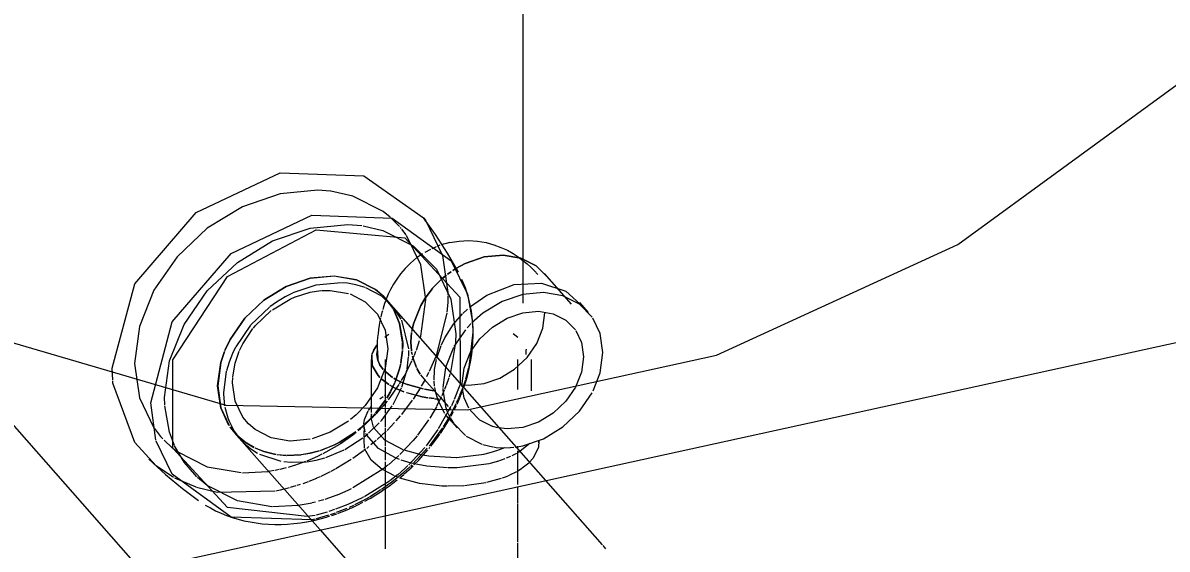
# Model space of a CAD drawing. Header units: metres. Extents: x -24.8 to 3.4, y -2.1 to 25.8.
# Drawn here: x -24.3217 to -24.1059, y 13.8169 to 13.9163 of the extents above; entities that cross this region are included whole.
import ezdxf

# ---------------------------------------------------------------- set-up
doc = ezdxf.new("R2010")
doc.units = ezdxf.units.M
for name, color, linetype, lineweight in [('A-ANNO-DIMS', 7, 'Continuous', 5), ('A-ANNO-DIMS-20', 7, 'Continuous', 5), ('P-PIPE', 7, 'Continuous', 5), ('P-SANR-FIXT', 7, 'Continuous', 5)]:
    doc.layers.add(name, color=color, linetype=linetype, lineweight=lineweight)
doc.styles.add('Century Gothic_1', font='GOTHIC.TTF', dxfattribs={"height": 0.02})
doc.dimstyles.new('Setores_1_mm', dxfattribs={"dimscale": 0.3048, "dimtxt": 0.020883, "dimasz": 0.208333, "dimexe": 0.15748, "dimexo": 0.098425, "dimgap": 0.114829, "dimtad": 1, "dimrnd": 0.01, "dimzin": 0, "dimdsep": 46, "dimtxsty": 'Century Gothic_1', "dimblk1": 'OBLIQUE', "dimblk2": 'OBLIQUE', "dimsah": 1, "dimcen": 0.09, "dimazin": 0, "dimtfac": 1, "dimtdec": 4, "dimtix": 1, "dimtmove": 0, "dimatfit": 3, "dimfxl": 1, "dimtvp": 1, "dimtolj": 1, "dimtzin": 0, "dimarcsym": 2})

# ---------------------------------------------------------------- blocks, each defined once
blk = doc.blocks.new('USO_ESG_Cuba lavatório retângular - Uso geral-3263039-BWC GUARITA')
at = {"layer": 'P-SANR-FIXT'}
for p, q in [((-24.3851, 13.91033), (-24.29961, 13.8131)), ((-24.29961, 13.8131), (-23.95829, 13.88796))]:
    blk.add_line(p, q, dxfattribs=at)
blk.add_polyline3d([(-24.35333, 13.87363, 0), (-24.32482, 13.85621, 0), (-24.28349, 13.84412, 0), (-24.23794, 13.84319, 0), (-24.19094, 13.8535, 0), (-24.14539, 13.8744, 0), (-24.10406, 13.90463, 0), (-24.06949, 13.94232, 0), (-24.04378, 13.98518, 0)], dxfattribs=at)
blk = doc.blocks.new('USO_ESG_Sifão de Uso Geral - Sifão para lavatório-3607478-BWC GUARITA')
at = {"layer": 'P-SANR-FIXT', "color": 9, "true_color": 0xbfbfbf}
for p, q in [((-24.2507, 13.87781), (-24.25241, 13.87951)), ((-24.25037, 13.87742), (-24.25058, 13.87766)), ((-24.24582, 13.87899), (-24.24265, 13.87244)), ((-24.24945, 13.87622), (-24.25028, 13.87731)), ((-24.24262, 13.87233), (-24.24158, 13.86539)), ((-24.26169, 13.86719), (-24.26642, 13.86677)), ((-24.26054, 13.8671), (-24.26161, 13.86719)), ((-24.2709, 13.86523), (-24.27229, 13.86452)), ((-24.26649, 13.86675), (-24.27082, 13.86527)), ((-24.25719, 13.8663), (-24.25894, 13.86682)), ((-24.25431, 13.86481), (-24.25707, 13.86626)), ((-24.25245, 13.86311), (-24.25387, 13.86478)), ((-24.25385, 13.86479), (-24.25243, 13.86312)), ((-24.23791, 13.86507), (-24.23694, 13.85976)), ((-24.2752, 13.8626), (-24.27876, 13.85923)), ((-24.27389, 13.86354), (-24.27514, 13.86265)), ((-24.25038, 13.86031), (-24.25156, 13.86218)), ((-24.27881, 13.85917), (-24.28159, 13.85509)), ((-24.24897, 13.85473), (-24.25028, 13.86011)), ((-24.24008, 13.85756), (-24.24014, 13.85597)), ((-24.28163, 13.85502), (-24.2822, 13.85386)), ((-24.28286, 13.8522), (-24.28335, 13.85057)), ((-24.28337, 13.85049), (-24.28388, 13.84644)), ((-24.23767, 13.85114), (-24.23825, 13.84902)), ((-24.2822, 13.84833), (-24.28217, 13.8493)), ((-24.23935, 13.84786), (-24.24038, 13.84516)), ((-24.23928, 13.84809), (-24.23935, 13.84787)), ((-24.23829, 13.84889), (-24.23871, 13.84763)), ((-24.29498, 13.84416), (-24.29502, 13.84552)), ((-24.28387, 13.84615), (-24.28368, 13.84399)), ((-24.23984, 13.8443), (-24.23934, 13.84545)), ((-24.2393, 13.84554), (-24.23888, 13.84661)), ((-24.23883, 13.84676), (-24.2387, 13.84712)), ((-24.28364, 13.84374), (-24.2831, 13.84172)), ((-24.28309, 13.84168), (-24.28286, 13.84108)), ((-24.2589, 13.84225), (-24.25992, 13.84138)), ((-24.29693, 13.83966), (-24.29577, 13.8382)), ((-24.28132, 13.83836), (-24.28267, 13.83996)), ((-24.28266, 13.83998), (-24.28143, 13.8385)), ((-24.28189, 13.8392), (-24.28116, 13.83816)), ((-24.29577, 13.8382), (-24.29532, 13.83771)), ((-24.27984, 13.83713), (-24.27816, 13.83611)), ((-24.27813, 13.83608), (-24.27981, 13.83709)), ((-24.26755, 13.83768), (-24.27134, 13.83732)), ((-24.27713, 13.83485), (-24.2731, 13.83352)), ((-24.29334, 13.83046), (-24.2966, 13.83267)), ((-24.28906, 13.82859), (-24.29307, 13.83031)), ((-24.28034, 13.83134), (-24.27552, 13.8316)), ((-24.28507, 13.82763), (-24.28897, 13.82856)), ((-24.21244, 13.81772), (-24.22313, 13.82987)), ((-24.2698, 13.82515), (-24.27466, 13.82488)), ((-24.26436, 13.82392), (-24.26642, 13.82332)), ((-24.26725, 13.82245), (-24.28243, 13.82298)), ((-24.26661, 13.82329), (-24.2681, 13.82307)), ((-24.26567, 13.82055), (-24.25498, 13.80839)), ((-24.21182, 13.817), (-24.21232, 13.81757))]:
    blk.add_line(p, q, dxfattribs=at)
at = {"layer": 'P-SANR-FIXT', "color": 8, "true_color": 0x808080}
for p, q in [((-24.24615, 13.87945), (-24.24582, 13.87899)), ((-24.28314, 13.86836), (-24.26642, 13.87717)), ((-24.25894, 13.86682), (-24.26054, 13.8671)), ((-24.2387, 13.86727), (-24.23893, 13.86781)), ((-24.2541, 13.86466), (-24.25431, 13.86481)), ((-24.27229, 13.86452), (-24.27389, 13.86354)), ((-24.25156, 13.86218), (-24.25407, 13.86464)), ((-24.22313, 13.82987), (-24.25325, 13.86412)), ((-24.2822, 13.85386), (-24.28286, 13.8522)), ((-24.30475, 13.84833), (-24.30478, 13.84866)), ((-24.28388, 13.84642), (-24.28387, 13.84615)), ((-24.28286, 13.84108), (-24.28189, 13.8392)), ((-24.28186, 13.83896), (-24.26567, 13.82055)), ((-24.28116, 13.83816), (-24.28018, 13.83707)), ((-24.26819, 13.82209), (-24.2672, 13.82228))]:
    blk.add_line(p, q, dxfattribs=at)
at = {"layer": 'P-SANR-FIXT', "color": 254, "true_color": 0xdfdfdf}
for p, q in [((-24.24158, 13.86476), (-24.24161, 13.86355)), ((-24.24158, 13.86539), (-24.24158, 13.86494)), ((-24.25199, 13.8624), (-24.25245, 13.86311)), ((-24.25242, 13.86311), (-24.25193, 13.86235)), ((-24.24162, 13.86344), (-24.24177, 13.86162)), ((-24.24179, 13.86146), (-24.24379, 13.85346)), ((-24.24753, 13.85448), (-24.24692, 13.85632)), ((-24.25044, 13.85209), (-24.25014, 13.8544)), ((-24.25012, 13.8544), (-24.25043, 13.85207)), ((-24.25013, 13.85462), (-24.25011, 13.85537)), ((-24.25011, 13.85537), (-24.25012, 13.85586)), ((-24.2479, 13.85353), (-24.2476, 13.8543)), ((-24.24925, 13.85098), (-24.24898, 13.85322)), ((-24.25027, 13.8475), (-24.24928, 13.85083)), ((-24.24119, 13.85003), (-24.24137, 13.84942)), ((-24.25154, 13.8485), (-24.25142, 13.8488)), ((-24.25141, 13.84879), (-24.25153, 13.84848)), ((-24.24196, 13.84773), (-24.24221, 13.84707)), ((-24.24142, 13.84928), (-24.24193, 13.8478)), ((-24.25191, 13.84423), (-24.25033, 13.84736)), ((-24.23939, 13.84586), (-24.23965, 13.84524)), ((-24.23895, 13.84697), (-24.23936, 13.84594)), ((-24.23878, 13.84743), (-24.2389, 13.84709)), ((-24.25522, 13.84258), (-24.25328, 13.84519)), ((-24.25326, 13.84518), (-24.25521, 13.84257)), ((-24.24101, 13.84381), (-24.24339, 13.83964)), ((-24.24045, 13.845), (-24.24092, 13.84398)), ((-24.24031, 13.84334), (-24.23997, 13.84405)), ((-24.2397, 13.84513), (-24.23999, 13.8445)), ((-24.25792, 13.83989), (-24.25563, 13.84211)), ((-24.25562, 13.8421), (-24.25791, 13.83988)), ((-24.25557, 13.84217), (-24.25531, 13.84247)), ((-24.25529, 13.84247), (-24.25556, 13.84216)), ((-24.24149, 13.84114), (-24.2411, 13.84183)), ((-24.24098, 13.84204), (-24.24054, 13.84288)), ((-24.27791, 13.83947), (-24.27921, 13.84059)), ((-24.2621, 13.83706), (-24.25897, 13.83906)), ((-24.25896, 13.83904), (-24.26209, 13.83705)), ((-24.25855, 13.83938), (-24.25803, 13.83981)), ((-24.25801, 13.8398), (-24.25854, 13.83937)), ((-24.25653, 13.8388), (-24.25452, 13.84076)), ((-24.24348, 13.83951), (-24.2457, 13.83643)), ((-24.24299, 13.83877), (-24.24228, 13.83984)), ((-24.2951, 13.83748), (-24.29356, 13.83606)), ((-24.28143, 13.8385), (-24.27989, 13.83717)), ((-24.2799, 13.83715), (-24.28132, 13.83836)), ((-24.26101, 13.83572), (-24.2576, 13.83792)), ((-24.25742, 13.83806), (-24.25667, 13.83867)), ((-24.29344, 13.83596), (-24.29266, 13.83536)), ((-24.27428, 13.83484), (-24.27399, 13.83479)), ((-24.27397, 13.83477), (-24.27426, 13.83482)), ((-24.27377, 13.83476), (-24.27207, 13.83461)), ((-24.27207, 13.83459), (-24.27375, 13.83474)), ((-24.27197, 13.83461), (-24.26929, 13.83474)), ((-24.26928, 13.83472), (-24.27195, 13.83459)), ((-24.26755, 13.83502), (-24.2692, 13.83473)), ((-24.26581, 13.83548), (-24.26755, 13.83502)), ((-24.26459, 13.83422), (-24.26113, 13.83566)), ((-24.24596, 13.83611), (-24.24897, 13.83281)), ((-24.24619, 13.83469), (-24.24534, 13.83567)), ((-24.24516, 13.83589), (-24.24496, 13.83613)), ((-24.27255, 13.83343), (-24.2712, 13.83331)), ((-24.27112, 13.83331), (-24.2683, 13.83341)), ((-24.26818, 13.83342), (-24.26642, 13.83373)), ((-24.26642, 13.83373), (-24.26477, 13.83416)), ((-24.24849, 13.83232), (-24.24813, 13.83266)), ((-24.27552, 13.8316), (-24.27507, 13.83167)), ((-24.27503, 13.83168), (-24.27436, 13.83179)), ((-24.27418, 13.83182), (-24.2734, 13.83198)), ((-24.27323, 13.83201), (-24.27202, 13.83231)), ((-24.2511, 13.83092), (-24.25256, 13.82979)), ((-24.25066, 13.8304), (-24.24991, 13.83103)), ((-24.24981, 13.83111), (-24.24893, 13.8319)), ((-24.24893, 13.8319), (-24.24853, 13.83228)), ((-24.27323, 13.82805), (-24.27405, 13.82788)), ((-24.27252, 13.82822), (-24.27323, 13.82805)), ((-24.25259, 13.82977), (-24.25725, 13.82686)), ((-24.27419, 13.82785), (-24.28507, 13.82763)), ((-24.25775, 13.82661), (-24.26043, 13.82537)), ((-24.25737, 13.8268), (-24.25766, 13.82665)), ((-24.25725, 13.82596), (-24.25629, 13.82649)), ((-24.26653, 13.82579), (-24.2672, 13.82563)), ((-24.26299, 13.82438), (-24.26401, 13.82403)), ((-24.26046, 13.82535), (-24.26278, 13.82445)), ((-24.26662, 13.8226), (-24.26725, 13.82246)), ((-24.26411, 13.8233), (-24.2664, 13.82265))]:
    blk.add_line(p, q, dxfattribs=at)
at = {"layer": 'P-SANR-FIXT', "color": 7, "true_color": 0xefefef}
for p, q in [((-24.24924, 13.85062), (-24.24835, 13.85247)), ((-24.24829, 13.8526), (-24.24793, 13.85345)), ((-24.24387, 13.85325), (-24.2451, 13.85045)), ((-24.25281, 13.84511), (-24.25076, 13.84799)), ((-24.25069, 13.84809), (-24.25037, 13.84861)), ((-24.2503, 13.84873), (-24.2498, 13.84958)), ((-24.24283, 13.84564), (-24.24373, 13.84382)), ((-24.24227, 13.84692), (-24.24273, 13.84586)), ((-24.25509, 13.84247), (-24.25381, 13.84388)), ((-24.25381, 13.84388), (-24.253, 13.84486)), ((-24.24376, 13.84376), (-24.24501, 13.84163)), ((-24.24007, 13.84433), (-24.2406, 13.84326)), ((-24.25787, 13.83983), (-24.25553, 13.84202)), ((-24.25547, 13.84208), (-24.25518, 13.84238)), ((-24.24522, 13.84131), (-24.24732, 13.8384)), ((-24.24141, 13.84175), (-24.24248, 13.84)), ((-24.24124, 13.84205), (-24.24141, 13.84175)), ((-24.2585, 13.8393), (-24.25797, 13.83974)), ((-24.2426, 13.8398), (-24.24512, 13.83636)), ((-24.26295, 13.83616), (-24.26198, 13.83676)), ((-24.2651, 13.83496), (-24.26295, 13.83616)), ((-24.25081, 13.83461), (-24.25281, 13.83284)), ((-24.24546, 13.83596), (-24.24817, 13.83301)), ((-24.27162, 13.83241), (-24.27052, 13.83274)), ((-24.27044, 13.83276), (-24.26838, 13.83349)), ((-24.24877, 13.83244), (-24.24993, 13.83139)), ((-24.24838, 13.83281), (-24.24866, 13.83254)), ((-24.24998, 13.83134), (-24.25084, 13.83061)), ((-24.27149, 13.82848), (-24.27241, 13.82824)), ((-24.27023, 13.82885), (-24.27131, 13.82853)), ((-24.26942, 13.82911), (-24.27005, 13.8289)), ((-24.25981, 13.8283), (-24.26044, 13.82799)), ((-24.25424, 13.82808), (-24.25638, 13.82674)), ((-24.25251, 13.8293), (-24.2541, 13.82817)), ((-24.26497, 13.82623), (-24.26597, 13.82594)), ((-24.26252, 13.8271), (-24.2648, 13.82629)), ((-24.26044, 13.82799), (-24.26248, 13.82711)), ((-24.25783, 13.82594), (-24.25919, 13.82526)), ((-24.25652, 13.82666), (-24.25775, 13.82598)), ((-24.26283, 13.82373), (-24.26379, 13.8234)), ((-24.26067, 13.82458), (-24.26262, 13.8238)), ((-24.25939, 13.82516), (-24.26022, 13.82478))]:
    blk.add_line(p, q, dxfattribs=at)
at = {"layer": 'P-SANR-FIXT', "color": 7, "true_color": 0xf7f7f7}
for p, q in [((-24.24521, 13.85023), (-24.24562, 13.84942)), ((-24.24587, 13.84895), (-24.2466, 13.84767)), ((-24.2468, 13.84732), (-24.24816, 13.84523)), ((-24.24829, 13.84503), (-24.25036, 13.84231)), ((-24.25057, 13.84207), (-24.25138, 13.84113)), ((-24.25322, 13.83919), (-24.25489, 13.83762)), ((-24.25167, 13.84081), (-24.25306, 13.83934)), ((-24.25508, 13.83745), (-24.25609, 13.83658)), ((-24.25748, 13.83548), (-24.25948, 13.83404)), ((-24.2571, 13.83577), (-24.25741, 13.83554)), ((-24.25648, 13.83626), (-24.25689, 13.83594)), ((-24.25981, 13.83382), (-24.2627, 13.83207)), ((-24.26639, 13.83026), (-24.26779, 13.82969)), ((-24.26569, 13.83057), (-24.26635, 13.83028)), ((-24.26377, 13.8315), (-24.26552, 13.83065)), ((-24.26287, 13.83198), (-24.26364, 13.83157)), ((-24.26791, 13.82964), (-24.26895, 13.82927))]:
    blk.add_line(p, q, dxfattribs=at)
at = {"layer": 'P-SANR-FIXT', "color": 8, "true_color": 0x808080}
for points in [[(-24.3048, 13.84887, 0), (-24.30489, 13.85106, 0), (-24.30065, 13.86697, 0), (-24.28906, 13.88047, 0), (-24.27323, 13.88795, 0)], [(-24.27323, 13.88795, 0), (-24.25741, 13.88741, 0), (-24.24616, 13.87946, 0)], [(-24.29664, 13.8375, 0), (-24.29762, 13.84453, 0), (-24.29355, 13.8598, 0), (-24.28243, 13.87275, 0), (-24.26725, 13.87993, 0)], [(-24.26725, 13.87993, 0), (-24.25206, 13.87941, 0), (-24.24094, 13.87133, 0), (-24.23791, 13.86507, 0)], [(-24.23961, 13.86917, 0), (-24.24166, 13.87276, 0), (-24.24391, 13.87629, 0), (-24.24615, 13.87945, 0)], [(-24.26642, 13.87717, 0), (-24.24969, 13.8757, 0), (-24.23935, 13.8645, 0), (-24.23927, 13.84814, 0)], [(-24.2681, 13.82307, 0), (-24.28314, 13.8248, 0), (-24.29348, 13.83599, 0), (-24.29348, 13.85263, 0), (-24.28314, 13.86836, 0)], [(-24.23762, 13.86408, 0), (-24.23793, 13.86516, 0), (-24.23829, 13.86623, 0), (-24.2387, 13.86727, 0)], [(-24.23682, 13.85841, 0), (-24.23688, 13.85957, 0), (-24.23699, 13.86072, 0), (-24.23715, 13.86185, 0), (-24.23736, 13.86297, 0), (-24.23762, 13.86408, 0)], [(-24.23776, 13.85014, 0), (-24.23748, 13.85133, 0), (-24.23725, 13.85251, 0), (-24.23707, 13.8537, 0), (-24.23693, 13.85488, 0), (-24.23685, 13.85607, 0), (-24.23681, 13.85724, 0), (-24.23682, 13.85819, 0)], [(-24.23863, 13.84732, 0), (-24.23846, 13.84778, 0), (-24.23809, 13.84896, 0), (-24.23776, 13.85014, 0)], [(-24.2966, 13.83267, 0), (-24.30065, 13.83702, 0), (-24.30474, 13.84823, 0)], [(-24.28243, 13.82298, 0), (-24.29355, 13.83106, 0), (-24.29659, 13.83732, 0)], [(-24.29797, 13.83389, 0), (-24.29484, 13.83102, 0), (-24.29162, 13.82834, 0), (-24.28862, 13.82608, 0)], [(-24.28734, 13.82524, 0), (-24.28638, 13.82468, 0), (-24.28539, 13.82416, 0), (-24.28436, 13.82369, 0), (-24.28332, 13.82327, 0), (-24.28224, 13.82289, 0), (-24.28115, 13.82256, 0), (-24.28004, 13.82228, 0), (-24.2789, 13.82204, 0), (-24.27775, 13.82186, 0), (-24.27659, 13.82172, 0), (-24.27541, 13.82163, 0), (-24.27422, 13.82159, 0), (-24.27303, 13.82159, 0), (-24.27182, 13.82165, 0), (-24.27061, 13.82175, 0)], [(-24.27061, 13.82175, 0), (-24.2694, 13.82189, 0), (-24.26822, 13.82208, 0)]]:
    blk.add_polyline3d(points, dxfattribs=at)
at = {"layer": 'P-SANR-FIXT', "color": 9, "true_color": 0xbfbfbf}
for points in [[(-24.2637, 13.88447, 0), (-24.26613, 13.88467, 0), (-24.27323, 13.88399, 0)], [(-24.25249, 13.87959, 0), (-24.25381, 13.88064, 0), (-24.2595, 13.88352, 0), (-24.26365, 13.88446, 0)], [(-24.27323, 13.88399, 0), (-24.28034, 13.88155, 0), (-24.28697, 13.8775, 0), (-24.29266, 13.87212, 0), (-24.29702, 13.86578, 0), (-24.29977, 13.85891, 0), (-24.3007, 13.85198, 0)], [(-24.29502, 13.84552, 0), (-24.29408, 13.85245, 0), (-24.29134, 13.85932, 0), (-24.28698, 13.86566, 0), (-24.28129, 13.87104, 0), (-24.27466, 13.87509, 0), (-24.26755, 13.87753, 0), (-24.26044, 13.87821, 0), (-24.25781, 13.87798, 0)], [(-24.25755, 13.87794, 0), (-24.25382, 13.87706, 0), (-24.24813, 13.87418, 0), (-24.24376, 13.86975, 0), (-24.24102, 13.86409, 0), (-24.24008, 13.85756, 0)], [(-24.24577, 13.86403, 0), (-24.2467, 13.87055, 0), (-24.24938, 13.87612, 0)], [(-24.28365, 13.85442, 0), (-24.28267, 13.85649, 0), (-24.2799, 13.86052, 0), (-24.27628, 13.86393, 0), (-24.27207, 13.86651, 0), (-24.26755, 13.86806, 0)], [(-24.25884, 13.86775, 0), (-24.26304, 13.86847, 0), (-24.26755, 13.86805, 0), (-24.27207, 13.86649, 0), (-24.27627, 13.86392, 0), (-24.27989, 13.86051, 0), (-24.28266, 13.85648, 0), (-24.28363, 13.85442, 0)], [(-24.26755, 13.86806, 0), (-24.26303, 13.86849, 0), (-24.25883, 13.86777, 0)], [(-24.25395, 13.86486, 0), (-24.25522, 13.86592, 0), (-24.25883, 13.86775, 0)], [(-24.25882, 13.86776, 0), (-24.25521, 13.86593, 0), (-24.25394, 13.86488, 0)], [(-24.2703, 13.86456, 0), (-24.26755, 13.8654, 0), (-24.26554, 13.86571, 0)], [(-24.26539, 13.86573, 0), (-24.26376, 13.86576, 0), (-24.26031, 13.86518, 0)], [(-24.26001, 13.86508, 0), (-24.25719, 13.86361, 0), (-24.25487, 13.86125, 0), (-24.2534, 13.85823, 0), (-24.2529, 13.85475, 0)], [(-24.27466, 13.8621, 0), (-24.27134, 13.8641, 0), (-24.27041, 13.86451, 0)], [(-24.24681, 13.85672, 0), (-24.2467, 13.85709, 0), (-24.24577, 13.86403, 0)], [(-24.27827, 13.85864, 0), (-24.27791, 13.85907, 0), (-24.27488, 13.86194, 0)], [(-24.25012, 13.85596, 0), (-24.2507, 13.85951, 0), (-24.25186, 13.86219, 0)], [(-24.2518, 13.86213, 0), (-24.25069, 13.85952, 0), (-24.2501, 13.85594, 0)], [(-24.28086, 13.85441, 0), (-24.28024, 13.85569, 0), (-24.27834, 13.85856, 0)], [(-24.23693, 13.85957, 0), (-24.23688, 13.85786, 0), (-24.23764, 13.85127, 0)], [(-24.28287, 13.84025, 0), (-24.28442, 13.84357, 0), (-24.28501, 13.84771, 0), (-24.28442, 13.85212, 0), (-24.28371, 13.85425, 0)], [(-24.2837, 13.85424, 0), (-24.2844, 13.85212, 0), (-24.28499, 13.84772, 0)], [(-24.28216, 13.84943, 0), (-24.2817, 13.85203, 0), (-24.28093, 13.85426, 0)], [(-24.2529, 13.85475, 0), (-24.2534, 13.85106, 0), (-24.25487, 13.84739, 0), (-24.25719, 13.84401, 0), (-24.25884, 13.84231, 0)], [(-24.24014, 13.85589, 0), (-24.24102, 13.85063, 0), (-24.24113, 13.85024, 0)], [(-24.3007, 13.85198, 0), (-24.29977, 13.84546, 0), (-24.29702, 13.83979, 0)], [(-24.28499, 13.84772, 0), (-24.2844, 13.84357, 0), (-24.28285, 13.84026, 0)], [(-24.27921, 13.84059, 0), (-24.28024, 13.84183, 0), (-24.2817, 13.84485, 0), (-24.2822, 13.84833, 0)], [(-24.29313, 13.83647, 0), (-24.29408, 13.839, 0), (-24.29497, 13.84395, 0)], [(-24.26031, 13.84108, 0), (-24.26376, 13.83898, 0), (-24.2672, 13.83776, 0)], [(-24.2714, 13.83732, 0), (-24.27488, 13.83793, 0), (-24.27791, 13.83947, 0)], [(-24.28018, 13.83707, 0), (-24.27876, 13.83586, 0), (-24.27751, 13.83506, 0)], [(-24.28894, 13.83055, 0), (-24.29134, 13.83333, 0), (-24.29312, 13.83644, 0)], [(-24.29266, 13.83536, 0), (-24.28697, 13.83248, 0), (-24.28055, 13.83135, 0)], [(-24.27795, 13.83601, 0), (-24.27627, 13.83534, 0), (-24.27428, 13.83484, 0)], [(-24.27426, 13.83482, 0), (-24.27628, 13.83532, 0), (-24.27792, 13.83597, 0)], [(-24.27479, 13.82488, 0), (-24.28129, 13.82602, 0), (-24.28698, 13.8289, 0), (-24.2888, 13.83042, 0)], [(-24.2672, 13.82228, 0), (-24.26697, 13.82233, 0), (-24.26688, 13.82235, 0)], [(-24.26688, 13.82235, 0), (-24.26567, 13.82263, 0), (-24.26446, 13.82297, 0), (-24.26383, 13.82317, 0)]]:
    blk.add_polyline3d(points, dxfattribs=at)
at = {"layer": 'P-SANR-FIXT', "color": 254, "true_color": 0xdfdfdf}
for points in [[(-24.2501, 13.85583, 0), (-24.25009, 13.85537, 0), (-24.25011, 13.8546, 0)], [(-24.24897, 13.85335, 0), (-24.24895, 13.85408, 0), (-24.24896, 13.85441, 0)], [(-24.25138, 13.84889, 0), (-24.2507, 13.85096, 0), (-24.25047, 13.85198, 0)], [(-24.25045, 13.85196, 0), (-24.25069, 13.85096, 0), (-24.25137, 13.84888, 0)], [(-24.25311, 13.84546, 0), (-24.25245, 13.8466, 0), (-24.2516, 13.84836, 0)], [(-24.25158, 13.84837, 0), (-24.25243, 13.8466, 0), (-24.2531, 13.84544, 0)], [(-24.25431, 13.84099, 0), (-24.25407, 13.84127, 0), (-24.25208, 13.84396, 0)], [(-24.24228, 13.83984, 0), (-24.24161, 13.84093, 0), (-24.2415, 13.84113, 0)], [(-24.26563, 13.83556, 0), (-24.26304, 13.83659, 0), (-24.26217, 13.83702, 0)], [(-24.26216, 13.83701, 0), (-24.26303, 13.83657, 0), (-24.26562, 13.83555, 0)], [(-24.24479, 13.83634, 0), (-24.24452, 13.83668, 0), (-24.24374, 13.83771, 0), (-24.2431, 13.83861, 0)], [(-24.26922, 13.83475, 0), (-24.26755, 13.83504, 0), (-24.26583, 13.8355, 0)], [(-24.24799, 13.8328, 0), (-24.24707, 13.83373, 0), (-24.2463, 13.83457, 0)], [(-24.24911, 13.83268, 0), (-24.24969, 13.83213, 0), (-24.25104, 13.83097, 0)], [(-24.25401, 13.8279, 0), (-24.25299, 13.8286, 0), (-24.25236, 13.82907, 0)], [(-24.25229, 13.82912, 0), (-24.25194, 13.82938, 0), (-24.25112, 13.83002, 0)], [(-24.25627, 13.8265, 0), (-24.25515, 13.82716, 0), (-24.25406, 13.82787, 0)], [(-24.26725, 13.82562, 0), (-24.26755, 13.82555, 0), (-24.2698, 13.82515, 0)], [(-24.26234, 13.82367, 0), (-24.26207, 13.82377, 0), (-24.26088, 13.82423, 0), (-24.26016, 13.82454, 0)], [(-24.26012, 13.82456, 0), (-24.25971, 13.82474, 0), (-24.25855, 13.82528, 0), (-24.25763, 13.82576, 0)], [(-24.2635, 13.82327, 0), (-24.26326, 13.82335, 0), (-24.26255, 13.8236, 0)]]:
    blk.add_polyline3d(points, dxfattribs=at)
at = {"layer": 'P-SANR-FIXT', "color": 7, "true_color": 0xefefef}
for points in [[(-24.24978, 13.84962, 0), (-24.24945, 13.85022, 0), (-24.24931, 13.85049, 0)], [(-24.2407, 13.84307, 0), (-24.24094, 13.84259, 0), (-24.24122, 13.84209, 0)], [(-24.26191, 13.83681, 0), (-24.2595, 13.83851, 0), (-24.2589, 13.83897, 0)], [(-24.24738, 13.83832, 0), (-24.24813, 13.83742, 0), (-24.25063, 13.83478, 0)], [(-24.26815, 13.83358, 0), (-24.26613, 13.83446, 0), (-24.26526, 13.83488, 0)], [(-24.25289, 13.83278, 0), (-24.25382, 13.83204, 0), (-24.2595, 13.82846, 0)], [(-24.25091, 13.83055, 0), (-24.25206, 13.82964, 0), (-24.25248, 13.82932, 0)]]:
    blk.add_polyline3d(points, dxfattribs=at)
blk = doc.blocks.new('Joelho 45_90 - Agua Fria_Soldavel - MEP - Tigre - Standard-V2-BWC GUARITA')
at = {"layer": 'P-PIPE', "color": 9, "true_color": 0xbfbfbf}
for p, q in [((-24.24488, 13.8735), (-24.2459, 13.87294)), ((-24.24377, 13.87398), (-24.24462, 13.87363)), ((-24.24307, 13.87427), (-24.24362, 13.87404)), ((-24.24747, 13.8719), (-24.24864, 13.87092)), ((-24.24864, 13.87092), (-24.24965, 13.86991)), ((-24.24098, 13.86929), (-24.24164, 13.8688)), ((-24.24164, 13.8688), (-24.24098, 13.86929)), ((-24.24028, 13.86976), (-24.24064, 13.86953)), ((-24.24064, 13.86952), (-24.24028, 13.86976)), ((-24.24285, 13.8678), (-24.24187, 13.86863)), ((-24.24188, 13.86862), (-24.24285, 13.8678)), ((-24.24589, 13.86427), (-24.2467, 13.86291)), ((-24.2405, 13.85937), (-24.23881, 13.86133)), ((-24.23877, 13.86137), (-24.23791, 13.86219)), ((-24.23829, 13.8583), (-24.24043, 13.85519)), ((-24.23722, 13.85948), (-24.23794, 13.85871)), ((-24.25323, 13.85706), (-24.25348, 13.85688)), ((-24.2559, 13.85367), (-24.25564, 13.85437)), ((-24.25564, 13.85437), (-24.2559, 13.85367)), ((-24.25563, 13.85441), (-24.25499, 13.85543)), ((-24.25499, 13.85543), (-24.25563, 13.85441)), ((-24.25496, 13.85372), (-24.25488, 13.85441)), ((-24.25602, 13.85269), (-24.25602, 13.84571)), ((-24.25447, 13.85179), (-24.25378, 13.85083)), ((-24.25378, 13.85083), (-24.25446, 13.85179)), ((-24.23888, 13.84757), (-24.2389, 13.84821)), ((-24.23563, 13.84134), (-24.23737, 13.84313)), ((-24.23318, 13.84008), (-24.23555, 13.84128)), ((-24.23216, 13.83981), (-24.2331, 13.84006)), ((-24.23299, 13.8362), (-24.23246, 13.83613)), ((-24.23245, 13.83613), (-24.23136, 13.83605)), ((-24.2319, 13.83564), (-24.2322, 13.83553)), ((-24.23093, 13.83604), (-24.23188, 13.83565)), ((-24.23133, 13.83605), (-24.22982, 13.83608)), ((-24.2298, 13.83608), (-24.22917, 13.83614)), ((-24.22864, 13.83497), (-24.22952, 13.83452)), ((-24.22814, 13.83526), (-24.22841, 13.83511)), ((-24.22978, 13.8344), (-24.23056, 13.83406)), ((-24.22633, 13.83317), (-24.22755, 13.83218)), ((-24.22766, 13.83211), (-24.22848, 13.8316))]:
    blk.add_line(p, q, dxfattribs=at)
at = {"layer": 'P-PIPE', "color": 8, "true_color": 0x808080}
for p, q in [((-24.24124, 13.87479), (-24.24283, 13.87434)), ((-24.21829, 13.86316), (-24.22339, 13.86896)), ((-24.21506, 13.86161), (-24.21667, 13.86344)), ((-24.22837, 13.85688), (-24.22925, 13.85754)), ((-24.22582, 13.84677), (-24.22582, 13.85269)), ((-24.22613, 13.83683), (-24.22794, 13.83539)), ((-24.22442, 13.83701), (-24.22442, 13.83746)), ((-24.2289, 13.83617), (-24.22745, 13.83642))]:
    blk.add_line(p, q, dxfattribs=at)
at = {"layer": 'P-PIPE', "color": 254, "true_color": 0xdfdfdf}
for p, q in [((-24.24678, 13.87237), (-24.24739, 13.87196)), ((-24.24634, 13.87268), (-24.24668, 13.87244)), ((-24.24285, 13.8678), (-24.24446, 13.86615)), ((-24.24446, 13.86615), (-24.24285, 13.8678)), ((-24.24451, 13.8661), (-24.24589, 13.86427)), ((-24.24589, 13.86427), (-24.24451, 13.8661)), ((-24.25427, 13.86057), (-24.25435, 13.86019)), ((-24.24839, 13.85802), (-24.24834, 13.8583)), ((-24.24834, 13.85829), (-24.24839, 13.85801)), ((-24.25273, 13.85744), (-24.2531, 13.85717)), ((-24.24842, 13.85783), (-24.24856, 13.85605)), ((-24.24856, 13.85605), (-24.24842, 13.85783)), ((-24.24856, 13.85596), (-24.24845, 13.85435)), ((-24.24845, 13.85435), (-24.24856, 13.85596)), ((-24.24842, 13.85418), (-24.24834, 13.85368)), ((-24.24833, 13.85367), (-24.24842, 13.85418)), ((-24.24368, 13.85294), (-24.24286, 13.85534)), ((-24.24054, 13.85499), (-24.24204, 13.85123)), ((-24.25496, 13.85381), (-24.25496, 13.85364)), ((-24.25361, 13.85064), (-24.25201, 13.84934)), ((-24.25201, 13.84934), (-24.25361, 13.85064)), ((-24.25425, 13.84915), (-24.25271, 13.84798)), ((-24.25271, 13.84798), (-24.25425, 13.84914)), ((-24.25253, 13.84787), (-24.25208, 13.84761)), ((-24.25208, 13.84761), (-24.25253, 13.84786)), ((-24.25179, 13.84921), (-24.2515, 13.84903)), ((-24.2515, 13.84903), (-24.25179, 13.84921)), ((-24.25602, 13.84556), (-24.25602, 13.84268)), ((-24.25377, 13.84568), (-24.25441, 13.84523)), ((-24.25326, 13.84604), (-24.25351, 13.84586)), ((-24.25658, 13.84308), (-24.25604, 13.84377)), ((-24.25602, 13.84245), (-24.25602, 13.84179)), ((-24.25602, 13.84181), (-24.25595, 13.84245)), ((-24.24135, 13.84153), (-24.23984, 13.83982)), ((-24.24118, 13.84173), (-24.24054, 13.8407)), ((-24.24049, 13.84063), (-24.23824, 13.83834)), ((-24.23814, 13.83826), (-24.23515, 13.83673)), ((-24.23501, 13.83668), (-24.23311, 13.83622)), ((-24.24516, 13.83445), (-24.24638, 13.83466)), ((-24.23527, 13.83469), (-24.23995, 13.83416)), ((-24.23485, 13.83478), (-24.23523, 13.8347)), ((-24.23366, 13.83508), (-24.23485, 13.83478)), ((-24.2322, 13.83553), (-24.23365, 13.83508)), ((-24.24001, 13.83416), (-24.24516, 13.83445)), ((-24.23429, 13.83293), (-24.23986, 13.83225)), ((-24.23384, 13.83303), (-24.23429, 13.83293)), ((-24.23227, 13.83346), (-24.2338, 13.83304)), ((-24.23082, 13.83396), (-24.23222, 13.83347)), ((-24.23986, 13.83225), (-24.24152, 13.83224)), ((-24.23152, 13.83024), (-24.23429, 13.82947)), ((-24.22865, 13.83151), (-24.22994, 13.83086)), ((-24.23857, 13.82885), (-24.2415, 13.82878)), ((-24.2344, 13.82944), (-24.23843, 13.82886))]:
    blk.add_line(p, q, dxfattribs=at)
at = {"layer": 'P-PIPE', "color": 7, "true_color": 0xf7f7f7}
for p, q in [((-24.24827, 13.85335), (-24.24809, 13.85268)), ((-24.24809, 13.85268), (-24.2475, 13.85117)), ((-24.24742, 13.85101), (-24.24681, 13.84997)), ((-24.24681, 13.84997), (-24.24742, 13.85101)), ((-24.24574, 13.84866), (-24.2467, 13.84982)), ((-24.25049, 13.84851), (-24.24923, 13.84799)), ((-24.24923, 13.84799), (-24.25049, 13.84851)), ((-24.24922, 13.84799), (-24.24625, 13.84716)), ((-24.24625, 13.84716), (-24.24922, 13.84799)), ((-24.24607, 13.84902), (-24.24304, 13.84557)), ((-24.24408, 13.84766), (-24.24415, 13.84859)), ((-24.24394, 13.8468), (-24.24405, 13.84744)), ((-24.24986, 13.84661), (-24.25151, 13.84731)), ((-24.25151, 13.84731), (-24.24986, 13.84661)), ((-24.24641, 13.84566), (-24.24941, 13.84645)), ((-24.24535, 13.84548), (-24.24641, 13.84566)), ((-24.24602, 13.84711), (-24.24414, 13.84682)), ((-24.24414, 13.84682), (-24.24602, 13.84711)), ((-24.24415, 13.84532), (-24.24519, 13.84546)), ((-24.24519, 13.84546), (-24.24415, 13.84532)), ((-24.24332, 13.84525), (-24.24404, 13.84531)), ((-24.24404, 13.84531), (-24.24332, 13.84525)), ((-24.24344, 13.84499), (-24.24392, 13.8467)), ((-24.24256, 13.84723), (-24.24255, 13.84696)), ((-24.25562, 13.83996), (-24.25602, 13.84169)), ((-24.24145, 13.84165), (-24.2415, 13.84171)), ((-24.25742, 13.84047), (-24.25742, 13.83954)), ((-24.25718, 13.83907), (-24.25742, 13.84047)), ((-24.25742, 13.83934), (-24.25742, 13.83809)), ((-24.25742, 13.83795), (-24.25742, 13.83701)), ((-24.25729, 13.83596), (-24.25738, 13.83763)), ((-24.25695, 13.83852), (-24.25706, 13.83876)), ((-24.25465, 13.8359), (-24.25695, 13.83852)), ((-24.2516, 13.83419), (-24.25465, 13.8359))]:
    blk.add_line(p, q, dxfattribs=at)
at = {"layer": 'P-PIPE', "color": 7, "true_color": 0xefefef}
for p, q in [((-24.24416, 13.84878), (-24.24408, 13.85079)), ((-24.24205, 13.85121), (-24.24256, 13.8474)), ((-24.25151, 13.84731), (-24.25208, 13.84761)), ((-24.25208, 13.84761), (-24.25151, 13.84731)), ((-24.2515, 13.84903), (-24.25063, 13.84858)), ((-24.25063, 13.84858), (-24.2515, 13.84903)), ((-24.24304, 13.84557), (-24.2415, 13.84382)), ((-24.24215, 13.84253), (-24.24344, 13.84499)), ((-24.24137, 13.84367), (-24.24106, 13.84332)), ((-24.2415, 13.84171), (-24.24202, 13.84235)), ((-24.24176, 13.84299), (-24.24161, 13.84262)), ((-24.24159, 13.84257), (-24.24137, 13.8421)), ((-24.24665, 13.83471), (-24.2498, 13.83559)), ((-24.25069, 13.83383), (-24.2516, 13.83419)), ((-24.24852, 13.83316), (-24.25042, 13.83374)), ((-24.24812, 13.83306), (-24.24848, 13.83315)), ((-24.25167, 13.83076), (-24.2538, 13.83186)), ((-24.25086, 13.83043), (-24.25145, 13.83066))]:
    blk.add_line(p, q, dxfattribs=at)
at = {"layer": 'P-PIPE', "color": 8, "true_color": 0x808080}
for points in [[(-24.24124, 13.87479, 0), (-24.23946, 13.87507, 0), (-24.23769, 13.87515, 0), (-24.23599, 13.87504, 0), (-24.23439, 13.87477, 0), (-24.23291, 13.87437, 0), (-24.23157, 13.87388, 0), (-24.23036, 13.87332, 0), (-24.22928, 13.87271, 0), (-24.2283, 13.87208, 0), (-24.22743, 13.87143, 0), (-24.22664, 13.87077, 0), (-24.22592, 13.87011, 0), (-24.22526, 13.86945, 0), (-24.22466, 13.8688, 0), (-24.22463, 13.86877, 0)], [(-24.23473, 13.87207, 0), (-24.23831, 13.87084, 0), (-24.24007, 13.86989, 0)], [(-24.24007, 13.86989, 0), (-24.23831, 13.87084, 0), (-24.23473, 13.87207, 0)], [(-24.22276, 13.86816, 0), (-24.22496, 13.87039, 0), (-24.22782, 13.87184, 0), (-24.23115, 13.87241, 0), (-24.23473, 13.87207, 0)], [(-24.23473, 13.87207, 0), (-24.23115, 13.87241, 0), (-24.22782, 13.87184, 0), (-24.22496, 13.87039, 0), (-24.22276, 13.86816, 0)], [(-24.22906, 13.86684, 0), (-24.2239, 13.86711, 0), (-24.21935, 13.86563, 0), (-24.21598, 13.86256, 0)], [(-24.23749, 13.86256, 0), (-24.23423, 13.86485, 0), (-24.22906, 13.86684, 0)], [(-24.22745, 13.86501, 0), (-24.23136, 13.86367, 0), (-24.23501, 13.86144, 0), (-24.23708, 13.85962, 0)], [(-24.21437, 13.86073, 0), (-24.21677, 13.86317, 0), (-24.2199, 13.86475, 0), (-24.22354, 13.86538, 0), (-24.22745, 13.86501, 0)], [(-24.23861, 13.84795, 0), (-24.23769, 13.84788, 0), (-24.23473, 13.84816, 0), (-24.23177, 13.84918, 0), (-24.22901, 13.85087, 0), (-24.22664, 13.85311, 0), (-24.22482, 13.85575, 0), (-24.22368, 13.85861, 0), (-24.22329, 13.8615, 0)], [(-24.23711, 13.85441, 0), (-24.23555, 13.8566, 0), (-24.23318, 13.85884, 0), (-24.23042, 13.86053, 0), (-24.22745, 13.86154, 0), (-24.22449, 13.86183, 0), (-24.22173, 13.86135, 0), (-24.21936, 13.86015, 0), (-24.21754, 13.8583, 0)], [(-24.21418, 13.8468, 0), (-24.21286, 13.85022, 0), (-24.21235, 13.85403, 0), (-24.21286, 13.85762, 0), (-24.21423, 13.86053, 0)], [(-24.21745, 13.85817, 0), (-24.2164, 13.85594, 0), (-24.21601, 13.85323, 0)], [(-24.22683, 13.85464, 0), (-24.22683, 13.85462, 0), (-24.22684, 13.85456, 0), (-24.22685, 13.85447, 0), (-24.22686, 13.85434, 0), (-24.22687, 13.85418, 0), (-24.22688, 13.854, 0), (-24.22688, 13.85379, 0), (-24.22688, 13.85364, 0)], [(-24.21601, 13.85323, 0), (-24.2164, 13.85034, 0), (-24.21754, 13.84747, 0), (-24.21936, 13.84483, 0), (-24.22173, 13.84259, 0), (-24.22449, 13.8409, 0), (-24.22745, 13.83989, 0), (-24.23042, 13.8396, 0), (-24.23206, 13.83979, 0)], [(-24.22745, 13.83642, 0), (-24.22354, 13.83776, 0), (-24.2199, 13.83999, 0), (-24.21677, 13.84295, 0), (-24.21437, 13.84644, 0)], [(-24.22445, 13.83744, 0), (-24.22452, 13.83611, 0), (-24.22555, 13.83402, 0), (-24.22617, 13.83332, 0)]]:
    blk.add_polyline3d(points, dxfattribs=at)
at = {"layer": 'P-PIPE', "color": 9, "true_color": 0xbfbfbf}
for points in [[(-24.24965, 13.86991, 0), (-24.25051, 13.8689, 0), (-24.25124, 13.86789, 0)], [(-24.25124, 13.86789, 0), (-24.25186, 13.86691, 0), (-24.25239, 13.86595, 0)], [(-24.25239, 13.86595, 0), (-24.25283, 13.86503, 0), (-24.25321, 13.86413, 0)], [(-24.25335, 13.86374, 0), (-24.25353, 13.86326, 0), (-24.2538, 13.8624, 0), (-24.25388, 13.86212, 0)], [(-24.24834, 13.8583, 0), (-24.24809, 13.85945, 0), (-24.2467, 13.86291, 0), (-24.24589, 13.86427, 0)], [(-24.2467, 13.86291, 0), (-24.24809, 13.85945, 0), (-24.24834, 13.85829, 0)], [(-24.25394, 13.86191, 0), (-24.25404, 13.86157, 0), (-24.25423, 13.86076, 0)], [(-24.25467, 13.85831, 0), (-24.25475, 13.85762, 0), (-24.25483, 13.85685, 0), (-24.25489, 13.85609, 0), (-24.25493, 13.85533, 0), (-24.25495, 13.85457, 0), (-24.25496, 13.85381, 0)], [(-24.25435, 13.86019, 0), (-24.2544, 13.85996, 0), (-24.25454, 13.85917, 0), (-24.25466, 13.85839, 0)], [(-24.25488, 13.85441, 0), (-24.2548, 13.85258, 0), (-24.25447, 13.8518, 0)], [(-24.2389, 13.84821, 0), (-24.23851, 13.85109, 0), (-24.23737, 13.85396, 0), (-24.23718, 13.8543, 0)], [(-24.25442, 13.84931, 0), (-24.25475, 13.84966, 0), (-24.25585, 13.85155, 0), (-24.25593, 13.85352, 0)], [(-24.25593, 13.85352, 0), (-24.25585, 13.85155, 0), (-24.25475, 13.84966, 0), (-24.25442, 13.84931, 0)], [(-24.25447, 13.8518, 0), (-24.2548, 13.85258, 0), (-24.25496, 13.85365, 0)], [(-24.23764, 13.84355, 0), (-24.23851, 13.84549, 0), (-24.23884, 13.84715, 0)]]:
    blk.add_polyline3d(points, dxfattribs=at)
at = {"layer": 'P-PIPE', "color": 254, "true_color": 0xdfdfdf}
for points in [[(-24.24279, 13.85549, 0), (-24.24214, 13.85682, 0), (-24.2405, 13.85937, 0)], [(-24.25742, 13.84054, 0), (-24.25732, 13.84138, 0), (-24.2566, 13.84304, 0)], [(-24.24166, 13.83224, 0), (-24.24555, 13.83257, 0), (-24.24791, 13.83301, 0)], [(-24.24167, 13.82878, 0), (-24.24273, 13.82882, 0), (-24.24691, 13.82933, 0), (-24.25062, 13.83034, 0)], [(-24.23004, 13.83082, 0), (-24.23061, 13.83058, 0), (-24.23137, 13.83029, 0)]]:
    blk.add_polyline3d(points, dxfattribs=at)
at = {"layer": 'P-PIPE', "color": 7, "true_color": 0xf7f7f7}
for points in [[(-24.2475, 13.85117, 0), (-24.24809, 13.85268, 0), (-24.24826, 13.85335, 0)], [(-24.24941, 13.84646, 0), (-24.24641, 13.84566, 0), (-24.24535, 13.84548, 0)], [(-24.25, 13.83566, 0), (-24.25349, 13.8375, 0), (-24.25559, 13.8399, 0)], [(-24.25396, 13.83196, 0), (-24.25603, 13.8337, 0), (-24.25723, 13.83576, 0)]]:
    blk.add_polyline3d(points, dxfattribs=at)
at = {"layer": 'P-PIPE', "color": 7, "true_color": 0xefefef}
for points in [[(-24.24408, 13.85081, 0), (-24.24394, 13.85177, 0), (-24.24374, 13.85272, 0)], [(-24.24255, 13.84693, 0), (-24.24205, 13.84382, 0), (-24.24176, 13.843, 0)]]:
    blk.add_polyline3d(points, dxfattribs=at)
blk = doc.blocks.new('DIMBLOCK1-BWC GUARITA')
at = {"layer": 'A-ANNO-DIMS-20'}
for p, q in [((-23.80534, 14.1176), (-23.80534, 14.15919)), ((-24.22745, 14.02503), (-23.80534, 14.1176)), ((-23.80534, 14.1176), (-23.80534, 13.8693)), ((-24.22745, 14.02503), (-24.22745, 14.06662)), ((-24.22745, 14.02503), (-24.22745, 13.86336))]:
    blk.add_line(p, q, dxfattribs=at)
at = {"layer": 'A-ANNO-DIMS-20', "lineweight": 25}
for p, q in [((-23.80534, 14.1176), (-23.77627, 14.15149)), ((-23.80534, 14.1176), (-23.83441, 14.08372)), ((-24.22745, 14.02503), (-24.19838, 14.05891)), ((-24.22745, 14.02503), (-24.25652, 13.99115))]:
    blk.add_line(p, q, dxfattribs=at)
at = {"layer": 'A-ANNO-DIMS-20', "color": 0, "insert": (-24.06495, 14.11724), "char_height": 0.02, "width": 0.1058091, "attachment_point": 1, "rotation": 12.3694, "line_spacing_factor": 0.984502, "style": 'Century Gothic_1'}
blk.add_mtext('0,46 m', dxfattribs=at)
blk = doc.blocks.new('_Oblique')
at = {"color": 0, "linetype": 'ByBlock', "lineweight": -2}
blk.add_line((-0.5, -0.5), (0.5, 0.5), dxfattribs=at)

msp = doc.modelspace()

# ---------------------------------------------------------------- linework, layer by layer
at = {"layer": 'P-PIPE', "color": 254, "true_color": 0xdfdfdf}
for p, q in [((-24.25342, 13.85269), (-24.25342, 13.84575)), ((-24.25342, 13.84564), (-24.25342, 13.84529)), ((-24.22842, 13.82911), (-24.22842, 13.83118)), ((-24.25342, 13.82855), (-24.25342, 13.82323))]:
    msp.add_line(p, q, dxfattribs=at)
at = {"layer": 'P-PIPE', "color": 8, "true_color": 0x808080}
for p, q in [((-24.22842, 13.84705), (-24.22842, 13.85269)), ((-24.22842, 13.83578), (-24.22842, 13.83633))]:
    msp.add_line(p, q, dxfattribs=at)
at = {"layer": 'P-PIPE', "color": 7, "true_color": 0xf7f7f7}
for p, q in [((-24.25342, 13.84515), (-24.25342, 13.84363)), ((-24.25342, 13.8434), (-24.25342, 13.84256)), ((-24.25342, 13.84233), (-24.25342, 13.83993)), ((-24.25342, 13.83972), (-24.25342, 13.83634)), ((-24.25342, 13.83617), (-24.25342, 13.83374))]:
    msp.add_line(p, q, dxfattribs=at)
at = {"layer": 'P-PIPE', "color": 9, "true_color": 0xbfbfbf}
msp.add_line((-24.22842, 13.83119), (-24.22842, 13.83544), dxfattribs=at)
at = {"layer": 'P-PIPE', "color": 7, "true_color": 0xefefef}
for p, q in [((-24.25342, 13.8334), (-24.25342, 13.82866)), ((-24.22842, 13.82567), (-24.22842, 13.82871)), ((-24.22842, 13.81829), (-24.22842, 13.82555)), ((-24.25342, 13.82323), (-24.25342, 13.82076)), ((-24.25342, 13.82071), (-24.25342, 13.81694)), ((-24.22842, 13.81421), (-24.22842, 13.81808))]:
    msp.add_line(p, q, dxfattribs=at)

# ---------------------------------------------------------------- block references
at = {"layer": 'P-PIPE', "color": 8, "true_color": 0x808080}
msp.add_blockref('Joelho 45_90 - Agua Fria_Soldavel - MEP - Tigre - Standard-V2-BWC GUARITA', (0, 0), dxfattribs=at)
at = {"layer": 'P-SANR-FIXT'}
msp.add_blockref('USO_ESG_Cuba lavatório retângular - Uso geral-3263039-BWC GUARITA', (0, 0), dxfattribs=at)
at = {"layer": 'P-SANR-FIXT', "color": 9, "true_color": 0xbfbfbf}
msp.add_blockref('USO_ESG_Sifão de Uso Geral - Sifão para lavatório-3607478-BWC GUARITA', (0, 0), dxfattribs=at)

# ---------------------------------------------------------------- dimensions: what is measured, and where the dimension line sits
at = {"layer": 'A-ANNO-DIMS'}
dim = msp.add_linear_dim(base=(-23.86273, 14.10502), p1=(-24.22745, 13.83737), p2=(-23.80534, 13.84331), angle=12.3694, dimstyle='Setores_1_mm', override={"dimpost": '<>', "dimfxl": 0.42216}, dxfattribs=at)
dim.commit()
dim.dimension.update_dxf_attribs({"geometry": 'DIMBLOCK1-BWC GUARITA', "text_midpoint": (-24.07447, 14.10517)})

doc.saveas('drawing.dxf')
